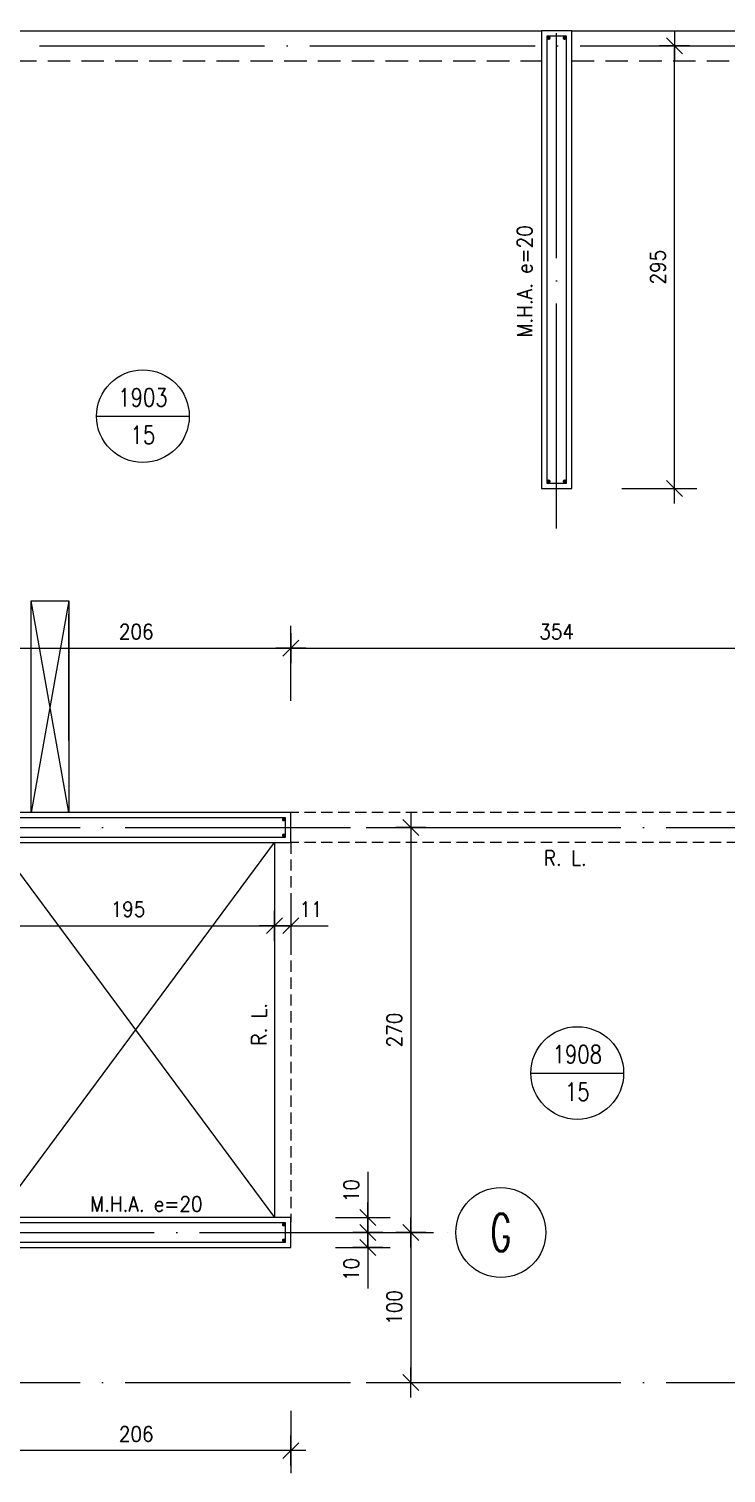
# Model space of a CAD drawing. Extents: x 2783 to 11950, y 3653 to 11429.
# Drawn here: x 5143 to 5607, y 5467 to 6430 of the extents above; entities that cross this region are included whole.
import ezdxf
from ezdxf.enums import TextEntityAlignment as Align

# ---------------------------------------------------------------- set-up
doc = ezdxf.new("R2010")
doc.units = 0
doc.header["$LTSCALE"] = 60
doc.header["$PDMODE"] = 1
for name, pattern in [('EJES', [3, 2.5, -0.25, 0, -0.25]), ('HIDDEN', [0.375, 0.25, -0.125]), ('HIDDEN2', [0.1875, 0.125, -0.0625])]:
    doc.linetypes.add(name, pattern=pattern)
doc.layers.get('0').update_dxf_attribs({"linetype": 'CONTINUOUS'})
doc.layers.get('DEFPOINTS').update_dxf_attribs({"linetype": 'CONTINUOUS'})
for name, color, linetype in [('COTAS', 3, 'CONTINUOUS'), ('CRUCES', 9, 'CONTINUOUS'), ('EJES', 1, 'EJES'), ('MALLA', 1, 'CONTINUOUS'), ('MUROS', 4, 'CONTINUOUS'), ('REFUERZOS', 3, 'HIDDEN2'), ('SHAFT', 1, 'CONTINUOUS'), ('TEXTOS', 2, 'CONTINUOUS'), ('VIGAS', 2, 'CONTINUOUS')]:
    doc.layers.add(name, color=color, linetype=linetype)
doc.layers.add('RLA-LOSAS', color=3, linetype='CONTINUOUS', lineweight=9)
doc.styles.add('COTAS', font='romans.shx', dxfattribs={"width": 0.9})
doc.styles.add('ROMANS', font='romans.shx', dxfattribs={"width": 0.9, "height": 10})
doc.dimstyles.new('50', dxfattribs={"dimtxt": 10, "dimasz": 1, "dimexe": 15, "dimexo": 0, "dimgap": 6, "dimtad": 1, "dimdec": 8, "dimdsep": 46, "dimtxsty": 'COTAS', "dimblk": '$COTA$', "dimcen": 0.09, "dimdle": 10, "dimclrd": 256, "dimclre": 256, "dimclrt": 2, "dimadec": 0, "dimazin": 0, "dimtfac": 1, "dimtdec": 8, "dimtmove": 0, "dimatfit": 2, "dimfxl": 35, "dimfxlon": 1, "dimtolj": 1, "dimarcsym": 0})

# ---------------------------------------------------------------- blocks, each defined once
blk = doc.blocks.new('$COTA$')
at = {"layer": 'COTAS'}
for p, q in [((0, -10), (0, 10)), ((10, 0), (-10, 0)), ((5.3, 5.3), (-5.3, -5.3))]:
    blk.add_line(p, q, dxfattribs=at)
blk = doc.blocks.new('*D29')
at = {"layer": 'COTAS', "lineweight": -2, "transparency": 16777216}
for p, q in [((5367.63, 5897.71), (5412.32, 5897.71)), ((5397.32, 5896.71), (5397.32, 5628.71)), ((5367.63, 5627.71), (5412.32, 5627.71))]:
    blk.add_line(p, q, dxfattribs=at)
at = {"layer": 'DEFPOINTS', "color": 0, "transparency": 16777216}
for p in [(5367.63, 5897.71), (5367.63, 5627.71), (5397.32, 5627.71)]:
    blk.add_point(p, dxfattribs=at)
at = {"layer": 'COTAS', "lineweight": -2, "transparency": 16777216}
for p, rotation in [((5397.32, 5897.71), 90), ((5397.32, 5627.71), 270)]:
    blk.add_blockref('$COTA$', p, dxfattribs=dict(at, rotation=rotation))
at = {"layer": 'COTAS', "color": 2, "transparency": 16777216, "insert": (5386.32, 5762.71), "char_height": 10, "attachment_point": 5, "rotation": 90, "style": 'COTAS'}
blk.add_mtext('\\A1;270', dxfattribs=at)
blk = doc.blocks.new('*D35')
at = {"layer": 'COTAS', "lineweight": -2, "transparency": 16777216}
for p, q in [((5111.46, 5508.73), (5111.46, 5467.31)), ((5317.46, 5508.73), (5317.46, 5467.31)), ((5316.46, 5482.31), (5112.46, 5482.31))]:
    blk.add_line(p, q, dxfattribs=at)
at = {"layer": 'DEFPOINTS', "color": 0, "transparency": 16777216}
for p in [(5111.46, 5508.73), (5317.46, 5508.73), (5111.46, 5482.31)]:
    blk.add_point(p, dxfattribs=at)
at = {"layer": 'COTAS', "lineweight": -2, "transparency": 16777216, "rotation": 180}
blk.add_blockref('$COTA$', (5111.46, 5482.31), dxfattribs=at)
at = {"layer": 'COTAS', "lineweight": -2, "transparency": 16777216}
blk.add_blockref('$COTA$', (5317.46, 5482.31), dxfattribs=at)
at = {"layer": 'COTAS', "color": 2, "transparency": 16777216, "insert": (5214.46, 5493.31), "char_height": 10, "attachment_point": 5, "style": 'COTAS'}
blk.add_mtext('\\A1;206', dxfattribs=at)
blk = doc.blocks.new('*D55')
at = {"layer": 'COTAS', "lineweight": -2, "transparency": 16777216}
for p, q in [((5111.46, 5982.23), (5111.46, 6032.23)), ((5317.46, 5982.23), (5317.46, 6032.23)), ((5112.46, 6017.23), (5316.46, 6017.23))]:
    blk.add_line(p, q, dxfattribs=at)
at = {"layer": 'DEFPOINTS', "color": 0, "transparency": 16777216}
for p in [(5317.46, 6017.23), (5111.46, 5974.53), (5317.46, 5974.4)]:
    blk.add_point(p, dxfattribs=at)
at = {"layer": 'COTAS', "lineweight": -2, "transparency": 16777216, "rotation": 180}
blk.add_blockref('$COTA$', (5111.46, 6017.23), dxfattribs=at)
at = {"layer": 'COTAS', "lineweight": -2, "transparency": 16777216}
blk.add_blockref('$COTA$', (5317.46, 6017.23), dxfattribs=at)
at = {"layer": 'COTAS', "color": 2, "transparency": 16777216, "insert": (5214.46, 6028.23), "char_height": 10, "attachment_point": 5, "style": 'COTAS'}
blk.add_mtext('\\A1;206', dxfattribs=at)
blk = doc.blocks.new('*D59')
at = {"layer": 'COTAS', "lineweight": -2, "transparency": 16777216}
for p, q in [((5537.86, 6418.71), (5587.86, 6418.71)), ((5572.86, 6124.71), (5572.86, 6417.71)), ((5537.86, 6123.71), (5587.86, 6123.71))]:
    blk.add_line(p, q, dxfattribs=at)
at = {"layer": 'DEFPOINTS', "color": 0, "transparency": 16777216}
for p in [(5501.96, 6418.71), (5572.86, 6418.71), (5501.96, 6123.71)]:
    blk.add_point(p, dxfattribs=at)
at = {"layer": 'COTAS', "lineweight": -2, "transparency": 16777216}
for p, rotation in [((5572.86, 6418.71), 90), ((5572.86, 6123.71), 270)]:
    blk.add_blockref('$COTA$', p, dxfattribs=dict(at, rotation=rotation))
at = {"layer": 'COTAS', "color": 2, "transparency": 16777216, "insert": (5561.86, 6271.21), "char_height": 10, "attachment_point": 5, "rotation": 90, "style": 'COTAS'}
blk.add_mtext('\\A1;295', dxfattribs=at)
blk = doc.blocks.new('$EJE$')
at = {"color": 6}
blk.add_circle((0, 0), 30, dxfattribs=at)
at = {"color": 6, "style": 'COTAS', "width": 0.6}
blk.add_attdef('EJE', text='', height=25, dxfattribs=at).set_placement((0, 0), align=Align.MIDDLE)
blk = doc.blocks.new('*D105')
at = {"layer": 'COTAS', "lineweight": -2, "transparency": 16777216}
for p, q in [((5367.63, 5627.71), (5412.32, 5627.71)), ((5397.32, 5626.71), (5397.32, 5528.71)), ((5367.63, 5527.71), (5412.32, 5527.71))]:
    blk.add_line(p, q, dxfattribs=at)
at = {"layer": 'DEFPOINTS', "color": 0, "transparency": 16777216}
for p in [(5367.63, 5627.71), (5367.63, 5527.71), (5397.32, 5527.71)]:
    blk.add_point(p, dxfattribs=at)
at = {"layer": 'COTAS', "lineweight": -2, "transparency": 16777216}
for p, rotation in [((5397.32, 5627.71), 90), ((5397.32, 5527.71), 270)]:
    blk.add_blockref('$COTA$', p, dxfattribs=dict(at, rotation=rotation))
at = {"layer": 'COTAS', "color": 2, "transparency": 16777216, "insert": (5386.32, 5577.71), "char_height": 10, "attachment_point": 5, "rotation": 90, "style": 'COTAS'}
blk.add_mtext('\\A1;100', dxfattribs=at)
blk = doc.blocks.new('*D106')
at = {"layer": 'COTAS', "lineweight": -2, "transparency": 16777216}
for p, q in [((5347.19, 5627.71), (5383.64, 5627.71)), ((5368.64, 5628.71), (5368.64, 5629.71)), ((5368.64, 5627.71), (5368.64, 5617.71)), ((5347.19, 5617.71), (5383.64, 5617.71)), ((5368.64, 5616.71), (5368.64, 5590.42))]:
    blk.add_line(p, q, dxfattribs=at)
at = {"layer": 'DEFPOINTS', "color": 0, "transparency": 16777216}
for p in [(5347.19, 5627.71), (5368.64, 5627.71), (5347.19, 5617.71)]:
    blk.add_point(p, dxfattribs=at)
at = {"layer": 'COTAS', "lineweight": -2, "transparency": 16777216}
for p, rotation in [((5368.64, 5627.71), 270), ((5368.64, 5617.71), 90)]:
    blk.add_blockref('$COTA$', p, dxfattribs=dict(at, rotation=rotation))
at = {"layer": 'COTAS', "color": 2, "transparency": 16777216, "insert": (5357.64, 5603.06), "char_height": 10, "attachment_point": 5, "rotation": 90, "style": 'COTAS'}
blk.add_mtext('\\A1;10', dxfattribs=at)
blk = doc.blocks.new('*D107')
at = {"layer": 'COTAS', "lineweight": -2, "transparency": 16777216}
for p, q in [((5368.64, 5668.21), (5368.64, 5637.71)), ((5347.19, 5637.71), (5383.64, 5637.71)), ((5368.64, 5638.71), (5368.64, 5639.71)), ((5368.64, 5627.71), (5368.64, 5637.71)), ((5368.64, 5627.71), (5368.64, 5637.71)), ((5347.19, 5627.71), (5383.64, 5627.71)), ((5368.64, 5626.71), (5368.64, 5625.71))]:
    blk.add_line(p, q, dxfattribs=at)
at = {"layer": 'DEFPOINTS', "color": 0, "transparency": 16777216}
for p in [(5347.19, 5637.71), (5368.64, 5637.71), (5347.19, 5627.71)]:
    blk.add_point(p, dxfattribs=at)
at = {"layer": 'COTAS', "lineweight": -2, "transparency": 16777216}
for p, rotation in [((5368.64, 5637.71), 270), ((5368.64, 5627.71), 90)]:
    blk.add_blockref('$COTA$', p, dxfattribs=dict(at, rotation=rotation))
at = {"layer": 'COTAS', "color": 2, "transparency": 16777216, "insert": (5357.64, 5655.57), "char_height": 10, "attachment_point": 5, "rotation": 90, "style": 'COTAS'}
blk.add_mtext('\\A1;10', dxfattribs=at)
blk = doc.blocks.new('*D111')
at = {"layer": 'COTAS', "lineweight": -2, "transparency": 16777216}
for p, q in [((5111.46, 5859.46), (5111.46, 5817.23)), ((5306.46, 5859.46), (5306.46, 5817.23)), ((5112.46, 5832.23), (5305.46, 5832.23))]:
    blk.add_line(p, q, dxfattribs=at)
at = {"layer": 'DEFPOINTS', "color": 0, "transparency": 16777216}
for p in [(5111.46, 5859.46), (5306.46, 5859.46), (5306.46, 5832.23)]:
    blk.add_point(p, dxfattribs=at)
at = {"layer": 'COTAS', "lineweight": -2, "transparency": 16777216, "rotation": 180}
blk.add_blockref('$COTA$', (5111.46, 5832.23), dxfattribs=at)
at = {"layer": 'COTAS', "lineweight": -2, "transparency": 16777216}
blk.add_blockref('$COTA$', (5306.46, 5832.23), dxfattribs=at)
at = {"layer": 'COTAS', "color": 2, "transparency": 16777216, "insert": (5208.96, 5843.23), "char_height": 10, "attachment_point": 5, "style": 'COTAS'}
blk.add_mtext('\\A1;195', dxfattribs=at)
blk = doc.blocks.new('*D112')
at = {"layer": 'COTAS', "lineweight": -2, "transparency": 16777216}
for p, q in [((5306.46, 5853.92), (5306.46, 5817.23)), ((5317.46, 5853.82), (5317.46, 5817.23)), ((5305.46, 5832.23), (5304.46, 5832.23)), ((5306.46, 5832.23), (5317.46, 5832.23)), ((5318.46, 5832.23), (5342.17, 5832.23))]:
    blk.add_line(p, q, dxfattribs=at)
at = {"layer": 'DEFPOINTS', "color": 0, "transparency": 16777216}
for p in [(5306.46, 5853.92), (5317.46, 5853.82), (5317.46, 5832.23)]:
    blk.add_point(p, dxfattribs=at)
at = {"layer": 'COTAS', "lineweight": -2, "transparency": 16777216}
blk.add_blockref('$COTA$', (5306.46, 5832.23), dxfattribs=at)
at = {"layer": 'COTAS', "lineweight": -2, "transparency": 16777216, "rotation": 180}
blk.add_blockref('$COTA$', (5317.46, 5832.23), dxfattribs=at)
at = {"layer": 'COTAS', "color": 2, "transparency": 16777216, "insert": (5330.81, 5843.23), "char_height": 10, "attachment_point": 5, "style": 'COTAS'}
blk.add_mtext('\\A1;11', dxfattribs=at)
blk = doc.blocks.new('*D115')
at = {"layer": 'COTAS', "lineweight": -2, "transparency": 16777216}
for p, q in [((5317.46, 5982.23), (5317.46, 6032.23)), ((5671.46, 5982.23), (5671.46, 6032.23)), ((5318.46, 6017.23), (5670.46, 6017.23))]:
    blk.add_line(p, q, dxfattribs=at)
at = {"layer": 'DEFPOINTS', "color": 0, "transparency": 16777216}
for p in [(5671.46, 6017.23), (5317.46, 5974.4), (5671.46, 5974.4)]:
    blk.add_point(p, dxfattribs=at)
at = {"layer": 'COTAS', "lineweight": -2, "transparency": 16777216, "rotation": 180}
blk.add_blockref('$COTA$', (5317.46, 6017.23), dxfattribs=at)
at = {"layer": 'COTAS', "lineweight": -2, "transparency": 16777216}
blk.add_blockref('$COTA$', (5671.46, 6017.23), dxfattribs=at)
at = {"layer": 'COTAS', "color": 2, "transparency": 16777216, "insert": (5494.46, 6028.23), "char_height": 10, "attachment_point": 5, "style": 'COTAS'}
blk.add_mtext('\\A1;354', dxfattribs=at)
blk = doc.blocks.new('LOSA')
at = {"color": 6, "linetype": 'Continuous'}
blk.add_line((-30.89, 0), (30.89, 0), dxfattribs=at)
at = {"color": 3, "linetype": 'Continuous'}
blk.add_circle((0, 0), 30.89, dxfattribs=at)
at = {"color": 2, "style": 'COTAS', "width": 0.8}
for tag, p in [('NUMERO', (0, 12.5)), ('E', (0, -12.5))]:
    blk.add_attdef(tag, text='', height=12, dxfattribs=at).set_placement(p, align=Align.MIDDLE)
at = {"layer": 'RLA-LOSAS', "style": 'COTAS', "flags": 1}
blk.add_attdef('DIRVER', text='', height=8.09, rotation=90, dxfattribs=at).set_placement((-30.45, 39.97), align=Align.MIDDLE)
at = {"layer": 'RLA-LOSAS', "linetype": 'ByBlock', "style": 'COTAS', "flags": 1}
blk.add_attdef('CUAVER', text='', height=8.09, rotation=90, dxfattribs=at).set_placement((-49.66, -4.86), align=Align.MIDDLE)
at = {"layer": 'RLA-LOSAS', "style": 'COTAS', "flags": 1}
blk.add_attdef('DIRHOR', text='', height=8.09, dxfattribs=at).set_placement((37.86, -29.26), align=Align.MIDDLE)
at = {"layer": 'RLA-LOSAS', "linetype": 'ByBlock', "style": 'COTAS', "flags": 1}
blk.add_attdef('CUAHOR', text='', height=8.09, dxfattribs=at).set_placement((-9.45, -47.67), align=Align.MIDDLE)
at = {"layer": 'RLA-LOSAS', "style": 'COTAS', "width": 0.7, "flags": 1}
blk.add_attdef('CONTRAFLECHA', text='', height=10, dxfattribs=at).set_placement((0, -67.5), align=Align.MIDDLE)

msp = doc.modelspace()

# ---------------------------------------------------------------- linework, layer by layer
at = {"layer": 'CRUCES'}
for p, q in [((5169.45585631, 6048.70691493), (5144.45585631, 5907.70691493)), ((5169.45585631, 5907.70691493), (5144.45585631, 6048.70691493)), ((5121.45585631, 5637.70691493), (5306.45585631, 5887.70691493)), ((5121.45585631, 5887.70691493), (5306.45585631, 5637.70691493))]:
    msp.add_line(p, q, dxfattribs=at)
at = {"layer": 'EJES'}
for points in [[(5494.45585631, 6097.05397631), (5494.45585631, 6873.70691493)], [(3348.95585631, 6418.70691493), (7594.95585631, 6418.70691493)], [(3946.45585631, 5897.70691493), (7047.45585631, 5897.70691493)], [(5076.38590402, 5627.70691493), (5427.26710255, 5627.70691493)], [(3946.45585631, 5527.70691493), (7047.45585631, 5527.70691493)]]:
    msp.add_lwpolyline(points, dxfattribs=at)
at = {"layer": 'MALLA'}
for points in [[(4926.95585631, 5904.20691493), (4926.95585631, 6425.20691493), (4913.95585631, 6425.20691493), (4913.95585631, 5904.20691493), (4529.95585631, 5904.20691493), (4529.95585631, 5891.20691493), (5104.95585631, 5891.20691493), (5104.95585631, 5534.20691493), (4677.95585631, 5534.20691493), (4677.95585631, 5729.20691493), (4664.95585631, 5729.20691493), (4664.95585631, 5521.20691493), (5117.95585631, 5521.20691493), (5117.95585631, 5621.20691493), (5313.95585631, 5621.20691493), (5313.95585631, 5634.20691493), (5117.95585631, 5634.20691493), (5117.95585631, 5891.20691493), (5313.95585631, 5891.20691493), (5313.95585631, 5904.20691493)], [(5487.95585631, 6425.20691493), (5487.95585631, 6127.20691493), (5500.95585631, 6127.20691493), (5500.95585631, 6425.20691493)]]:
    msp.add_lwpolyline(points, close=True, dxfattribs=at)
for points in [[(5488.58085631, 6423.95691493, 1.25, 1.25, -1), (5489.83085631, 6423.95691493, 1.25, 1.25, -1)], [(5499.08085631, 6423.95691493, 1.25, 1.25, -1), (5500.33085631, 6423.95691493, 1.25, 1.25, -1)], [(5488.58085631, 6128.45691493, 1.25, 1.25, -1), (5489.83085631, 6128.45691493, 1.25, 1.25, -1)], [(5499.08085631, 6128.45691493, 1.25, 1.25, -1), (5500.33085631, 6128.45691493, 1.25, 1.25, -1)], [(5312.08085631, 5902.95691493, 1.25, 1.25, -1), (5313.33085631, 5902.95691493, 1.25, 1.25, -1)], [(5312.08085631, 5892.45691493, 1.25, 1.25, -1), (5313.33085631, 5892.45691493, 1.25, 1.25, -1)], [(5312.08085631, 5632.95691493, 1.25, 1.25, -1), (5313.33085631, 5632.95691493, 1.25, 1.25, -1)], [(5312.08085631, 5622.45691493, 1.25, 1.25, -1), (5313.33085631, 5622.45691493, 1.25, 1.25, -1)]]:
    msp.add_lwpolyline(points, format="xyseb", close=True, dxfattribs=at)
at = {"layer": 'MUROS'}
for points in [[(4930.45585631, 5907.70691493), (4930.45585631, 6428.70691493), (4910.45585631, 6428.70691493), (4910.45585631, 5907.70691493), (4526.45585631, 5907.70691493), (4526.45585631, 5887.70691493), (5101.45585631, 5887.70691493), (5101.45585631, 5537.70691493), (4681.45585631, 5537.70691493), (4681.45585631, 5732.70691493), (4661.45585631, 5732.70691493), (4661.45585631, 5517.70691493), (5121.45585631, 5517.70691493), (5121.45585631, 5617.70691493), (5317.45585631, 5617.70691493), (5317.45585631, 5637.70691493), (5121.45585631, 5637.70691493), (5121.45585631, 5887.70691493), (5317.45585631, 5887.70691493), (5317.45585631, 5907.70691493)], [(5484.45585631, 6428.70691493), (5484.45585631, 6123.70691493), (5504.45585631, 6123.70691493), (5504.45585631, 6428.70691493)]]:
    msp.add_lwpolyline(points, close=True, dxfattribs=at)
at = {"layer": 'REFUERZOS'}
for p, q in [((5671.45585631, 5907.70691493), (5317.45585631, 5907.70691493)), ((5671.45585631, 5887.70691493), (5317.45585631, 5887.70691493)), ((5317.45585631, 5887.70691493), (5317.45585631, 5634.70691493))]:
    msp.add_line(p, q, dxfattribs=at)
at = {"layer": 'SHAFT'}
for p, q in [((5169.45585631, 5955.59239478), (5169.45585631, 6039.84828894)), ((5144.45585631, 5934.33105411), (5144.45585631, 6007.44090243))]:
    msp.add_line(p, q, dxfattribs=at)
msp.add_lwpolyline([(5169.45585631, 5907.70691493), (5144.45585631, 5907.70691493), (5144.45585631, 6048.70691493), (5169.45585631, 6048.70691493)], close=True, dxfattribs=at)
at = {"layer": 'VIGAS'}
for p, q in [((4930.45585631, 6428.70691493), (5484.45585631, 6428.70691493)), ((5504.45585631, 6428.70691493), (6058.45585631, 6428.70691493)), ((5306.45585631, 5887.70691493), (5306.45585631, 5637.70691493))]:
    msp.add_line(p, q, dxfattribs=at)
at = {"layer": 'VIGAS', "linetype": 'HIDDEN'}
for p, q in [((4930.45585631, 6408.70691493), (5484.45585631, 6408.70691493)), ((5504.45585631, 6408.70691493), (6058.45585631, 6408.70691493))]:
    msp.add_line(p, q, dxfattribs=at)

# ---------------------------------------------------------------- block references
for name, p, values in [('LOSA', (5218.86902575, 6171.86440729), {'NUMERO': '1903', 'E': '15'}), ('LOSA', (5508.18421997, 5734.00871237), {'NUMERO': '1908', 'E': '15'}), ('$EJE$', (5457.26710255, 5627.70691493), {'EJE': 'G'})]:
    msp.add_blockref(name, p).add_auto_attribs(values)

# ---------------------------------------------------------------- texts
at = {"layer": 'TEXTOS', "style": 'ROMANS', "width": 0.9}
for s, p in [('M.H.A. e=20', (5473.21260682, 6261.77445304)), ('R. L.', (5296.24021006, 5766.51971928))]:
    msp.add_text(s, height=10, rotation=90, dxfattribs=at).set_placement(p, align=Align.MIDDLE)
for s, p in [('R. L.', (5500.2027096, 5877.27230177)), ('M.H.A. e=20', (5221.20585631, 5646.70691493))]:
    msp.add_text(s, height=10, dxfattribs=at).set_placement(p, align=Align.MIDDLE)

# ---------------------------------------------------------------- dimensions: what is measured, and where the dimension line sits
at = {"layer": 'COTAS'}
for base, p1, p2, picture, middle in [((5572.8613130961, 6418.7069149326), (5501.9558563143, 6123.7069149326), (5501.9558563143, 6418.7069149326), '*D59', (5561.8613130961, 6271.2069149326)), ((5397.3173214632, 5627.7069149326), (5367.6273612242, 5897.7069149326), (5367.6273612242, 5627.7069149326), '*D29', (5386.3173214632, 5762.7069149326))]:
    dim = msp.add_linear_dim(base=base, p1=p1, p2=p2, angle=90, dimstyle='50', dxfattribs=at)
    dim.commit()
    dim.dimension.update_dxf_attribs({"geometry": picture, "text_midpoint": middle})
dim = msp.add_linear_dim(base=(5317.4558563143, 6017.2344090487), p1=(5111.4558563143, 5974.534334835), p2=(5317.4558563143, 5974.397539949), dimstyle='50', override={"dimtmove": 1}, dxfattribs=at)
dim.commit()
dim.dimension.update_dxf_attribs({"geometry": '*D55', "text_midpoint": (5214.4558563143, 6028.2344090487)})
for base, p1, p2, picture, middle in [((5671.4558563143, 6017.2344090487), (5317.4558563143, 5974.397539949), (5671.4558563143, 5974.397539949), '*D115', (5494.4558563143, 6028.2344090487)), ((5306.4558563143, 5832.2292924502), (5111.4558563143, 5859.4633918421), (5306.4558563143, 5859.4633918421), '*D111', (5208.9558563143, 5843.2292924502)), ((5317.4558563143, 5832.2292924502), (5306.4558563143, 5853.9220134779), (5317.4558563143, 5853.8166500586), '*D112', (5330.8129991715, 5843.2292924502)), ((5111.4558563143, 5482.3140779165), (5317.4558563143, 5508.7299259368), (5111.4558563143, 5508.7299259368), '*D35', (5214.4558563143, 5493.3140779165))]:
    dim = msp.add_linear_dim(base=base, p1=p1, p2=p2, dimstyle='50', dxfattribs=at)
    dim.commit()
    dim.dimension.update_dxf_attribs({"geometry": picture, "text_midpoint": middle})
dim = msp.add_linear_dim(base=(5368.6422727819, 5637.7069149326), p1=(5347.1857742402, 5627.7069149326), p2=(5347.1857742402, 5637.7069149326), angle=90, dimstyle='50', override={"dimtmove": 1}, dxfattribs=at)
dim.commit()
dim.dimension.update_dxf_attribs({"geometry": '*D107', "text_midpoint": (5368.6422727819, 5655.5690184609), "dimtype": 160})
dim = msp.add_linear_dim(base=(5368.6422727819, 5627.7069149326), p1=(5347.1857742402, 5617.7069149326), p2=(5347.1857742402, 5627.7069149326), angle=90, dimstyle='50', dxfattribs=at)
dim.commit()
dim.dimension.update_dxf_attribs({"geometry": '*D106', "text_midpoint": (5368.6422727819, 5603.0640577897), "dimtype": 160})
dim = msp.add_aligned_dim(p1=(5367.6273612242, 5627.7069149326), p2=(5367.6273612242, 5527.7069149326), distance=29.689960239, dimstyle='50', dxfattribs=at)
dim.commit()
dim.dimension.update_dxf_attribs({"geometry": '*D105', "text_midpoint": (5386.3173214632, 5577.7069149326)})

doc.saveas('drawing.dxf')
